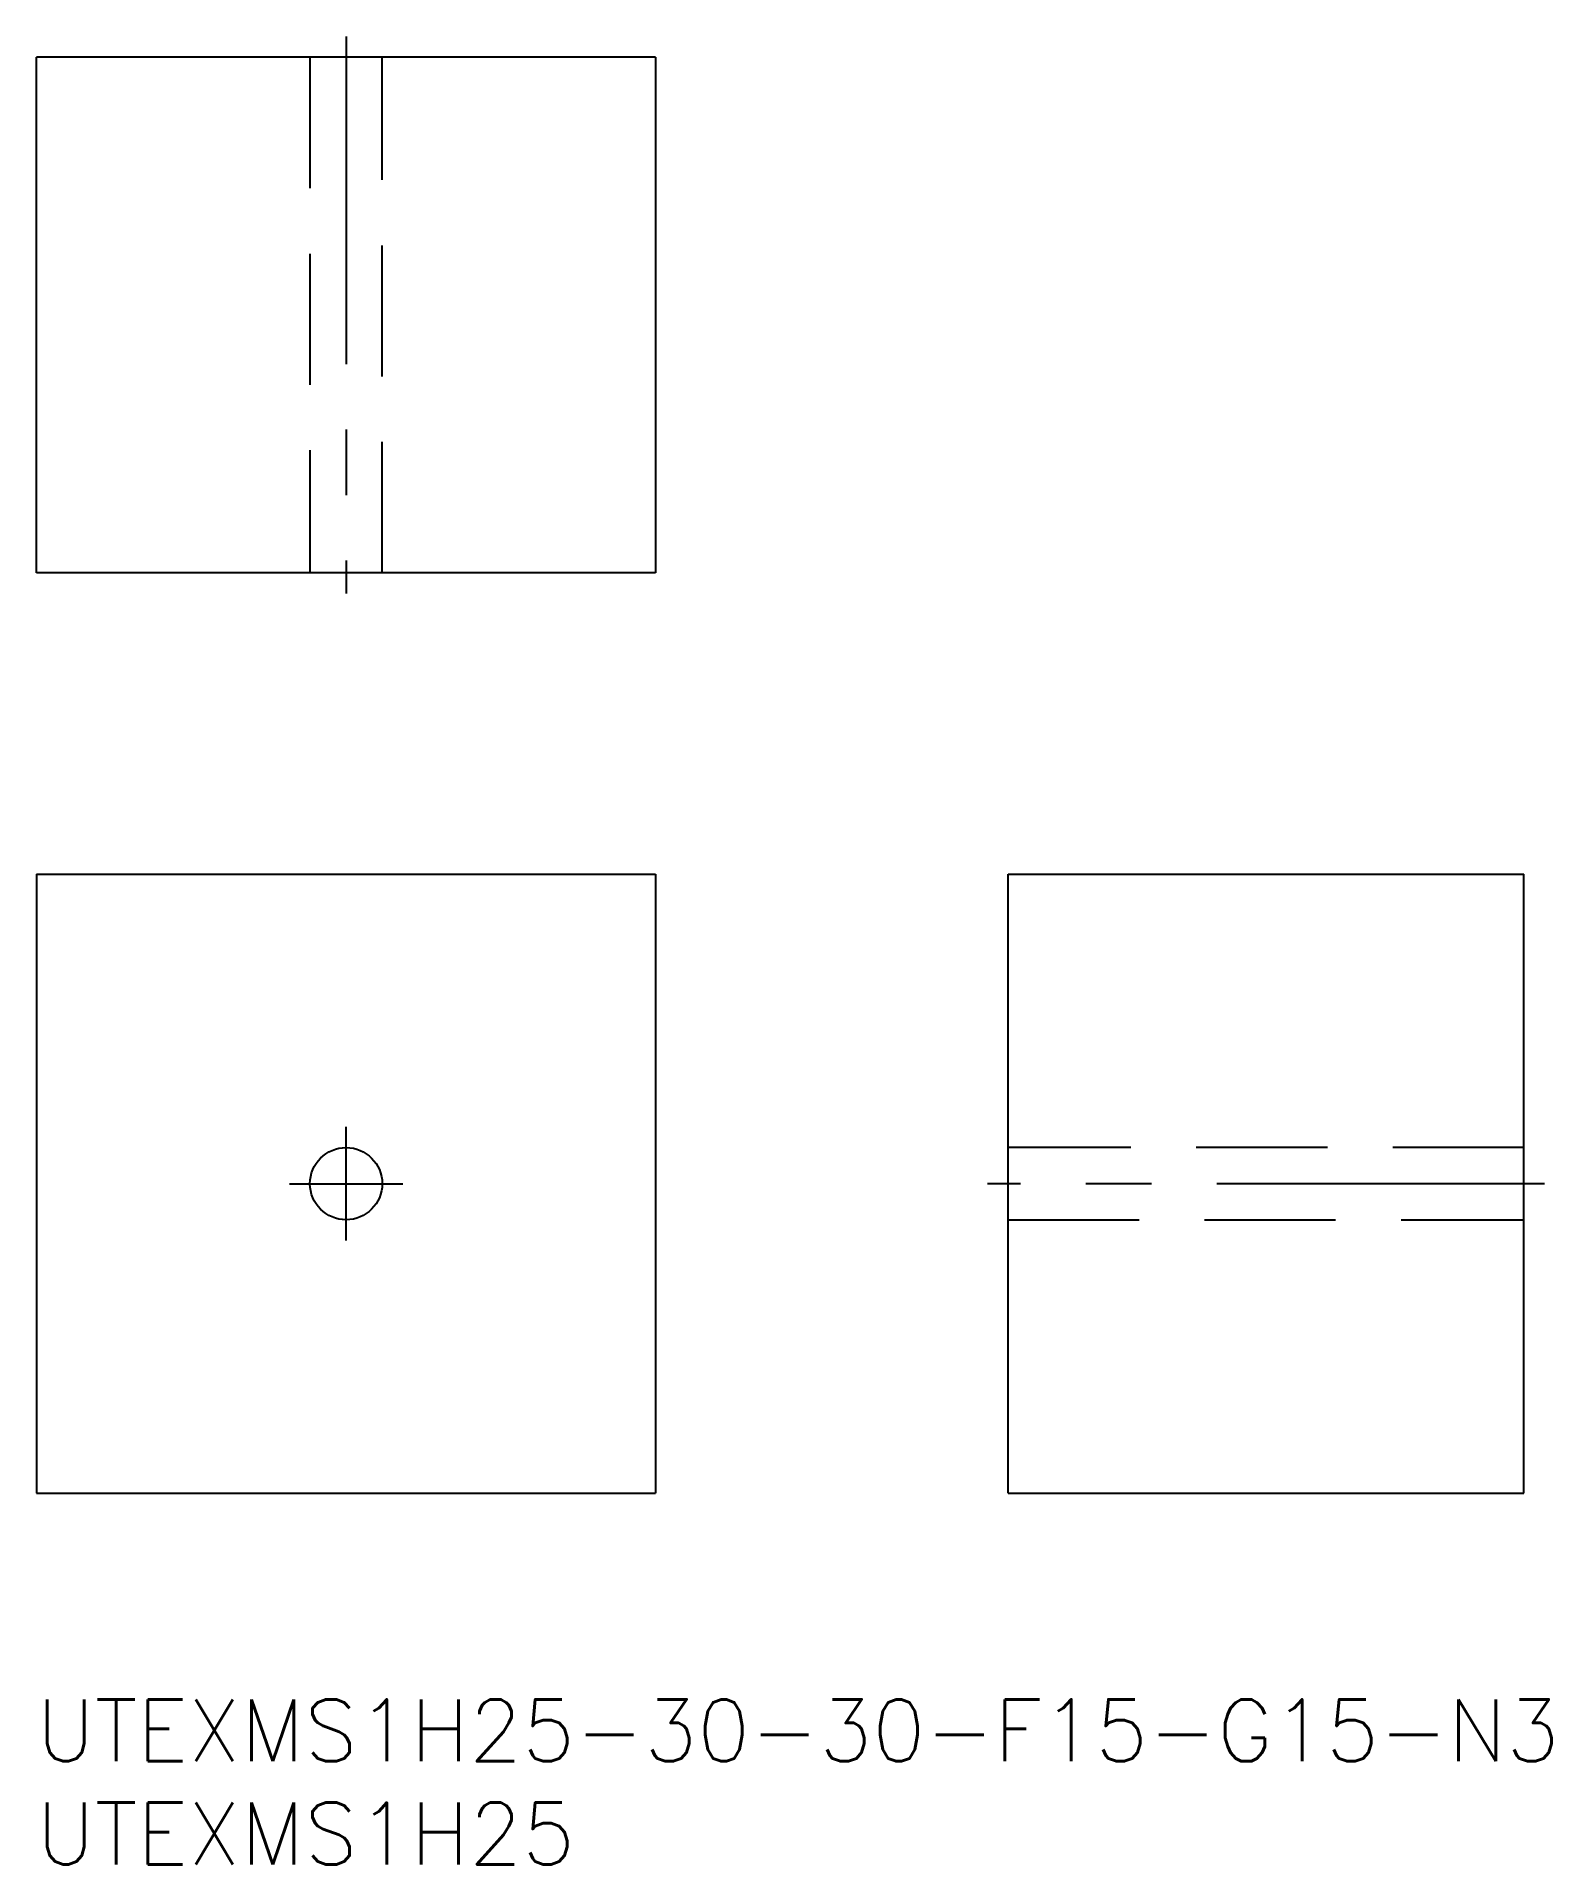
# Model space of a CAD drawing. Extents: x 0 to 73.4, y -8 to 80.6.
import ezdxf

# ---------------------------------------------------------------- set-up
doc = ezdxf.new("R2010")
doc.units = 0
doc.header["$LTSCALE"] = 0.5
doc.linetypes.add('CENTER', pattern=[50.8, 31.75, -6.35, 6.35, -6.35])
doc.linetypes.add('DASHED', pattern=[19.05, 12.7, -6.35])
for name, color, linetype in [('MSM_CENTER', 1, 'CENTER'), ('MSM_CONTINUOUS', 7, 'CONTINUOUS'), ('MSM_DASHED', 4, 'DASHED'), ('MSM_PART_NUMBER', 7, 'CONTINUOUS')]:
    doc.layers.add(name, color=color, linetype=linetype)
doc.styles.get("Standard").update_dxf_attribs({"font": 'txt.shx', "height": 1, "bigfont": 'bigfont.shx'})

# ---------------------------------------------------------------- blocks, each defined once
blk = doc.blocks.new('*U15')
at = {"layer": 'MSM_PART_NUMBER'}
blk.add_text('UTEXMS1H25-30-30-F15-G15-N3', height=3, dxfattribs=at).set_placement((0, -3))
blk = doc.blocks.new('*U16')
at = {"layer": 'MSM_PART_NUMBER'}
blk.add_text('UTEXMS1H25', height=3, dxfattribs=at).set_placement((0, -8))

msp = doc.modelspace()

# ---------------------------------------------------------------- linework, layer by layer
at = {"layer": 'MSM_CENTER'}
for p, q in [((15, 80.606), (15, 53.606)), ((15, 22.25), (15, 27.75)), ((12.25, 25), (17.75, 25)), ((73.079, 25), (46.079, 25))]:
    msp.add_line(p, q, dxfattribs=at)
at = {"layer": 'MSM_CONTINUOUS'}
for p, q in [((0, 54.606), (0, 79.606)), ((30, 79.606), (0, 79.606)), ((30, 79.606), (30, 54.606)), ((30, 54.606), (0, 54.606)), ((0, 40), (0, 10)), ((0, 40), (30, 40)), ((30, 40), (30, 10)), ((47.079, 40), (72.079, 40)), ((47.079, 10), (47.079, 40)), ((72.079, 10), (72.079, 40)), ((0, 10), (30, 10)), ((47.079, 10), (72.079, 10))]:
    msp.add_line(p, q, dxfattribs=at)
msp.add_circle((15, 25), 1.75, dxfattribs=at)
at = {"layer": 'MSM_DASHED'}
for p, q in [((13.25, 79.606), (13.25, 54.606)), ((16.75, 54.606), (16.75, 79.606)), ((72.079, 26.75), (47.079, 26.75)), ((47.079, 23.25), (72.079, 23.25))]:
    msp.add_line(p, q, dxfattribs=at)

# ---------------------------------------------------------------- block references
at = {"layer": 'MSM_CONTINUOUS'}
for name in ['*U15', '*U16']:
    msp.add_blockref(name, (0, 0), dxfattribs=at)

doc.saveas('drawing.dxf')
